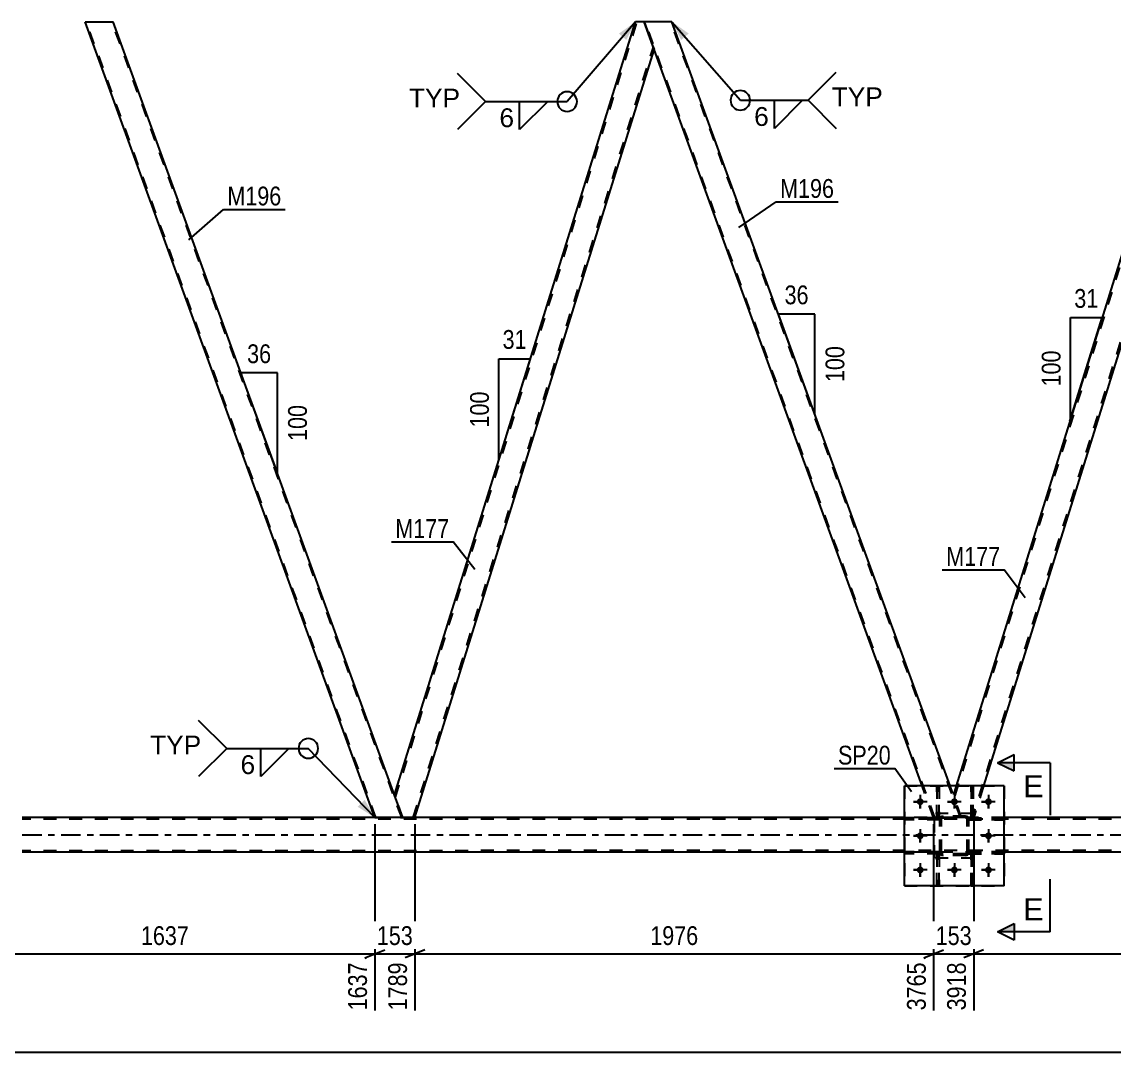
# Model space of a CAD drawing. Header units: millimetres. Extents: x 0 to 841, y 0 to 594.
# Drawn here: x 96.6 to 263, y 299.6 to 456.5 of the extents above; entities that cross this region are included whole.
import ezdxf

# ---------------------------------------------------------------- set-up
doc = ezdxf.new("R2010")
doc.units = ezdxf.units.MM
doc.linetypes.add('DXK_LINE_DOT2', pattern=[3.9198, 1.9599, -1.9599])
doc.linetypes.add('DXK_LINE_DOT3', pattern=[5.9187, 2.979, -0.9799, 0.9799, -0.9799])
doc.styles.add('Arial', font='ARIAL.TTF', dxfattribs={"height": 0.2})
doc.styles.add('Arial Narrow', font='ARIALN.TTF', dxfattribs={"height": 0.2})

# ---------------------------------------------------------------- blocks, each defined once
blk = doc.blocks.new('Part-814735391-3756 - 3299')
at = {"color": 7, "linetype": 'DXK_LINE_DOT2'}
for p, q in [((236.45, 335.3), (231.05, 335.3)), ((231.05, 334.98), (231.05, 335.3)), ((236.45, 334.98), (231.05, 334.98)), ((235.85, 334.98), (235.85, 335.3)), ((236.45, 335.3), (236.45, 334.98))]:
    blk.add_line(p, q, dxfattribs=at)
blk = doc.blocks.new('Part-814735391-3617 - 3299')
at = {"color": 7, "linetype": 'DXK_LINE_DOT2'}
for p, q in [((275.45, 456.54), (238.63, 338.42)), ((277.93, 452.67), (241.36, 335.33)), ((278.07, 452.29), (278.05, 452.34)), ((278.07, 452.29), (278.05, 452.34)), ((238.92, 340.14), (238.5, 338.8)), ((243.11, 340.14), (241.61, 335.33)), ((239.76, 335.33), (238.5, 338.8)), ((241.61, 335.33), (239.76, 335.33))]:
    blk.add_line(p, q, dxfattribs=at)
at = {"color": 2, "linetype": 'Continuous'}
for p, q in [((275.2, 456.54), (238.92, 340.14)), ((276.52, 456.54), (275.2, 456.54)), ((278.05, 452.34), (276.52, 456.54)), ((278.07, 452.29), (243.11, 340.14))]:
    blk.add_line(p, q, dxfattribs=at)
blk = doc.blocks.new('Part-814735391-3607 - 3299')
at = {"color": 2, "linetype": 'Continuous'}
for p, q in [((153.36, 338.8), (190.07, 456.54)), ((191.38, 456.54), (190.07, 456.54)), ((192.91, 452.34), (191.38, 456.54)), ((156.47, 335.33), (192.93, 452.29)), ((154.63, 335.33), (153.38, 338.75))]:
    blk.add_line(p, q, dxfattribs=at)
at = {"color": 7, "linetype": 'DXK_LINE_DOT2'}
for p, q in [((153.5, 338.42), (190.32, 456.54)), ((156.22, 335.33), (192.8, 452.67)), ((192.93, 452.29), (192.91, 452.34)), ((192.93, 452.29), (192.91, 452.34)), ((153.38, 338.75), (153.36, 338.8)), ((154.63, 335.33), (156.47, 335.33))]:
    blk.add_line(p, q, dxfattribs=at)
blk = doc.blocks.new('Part-814735391-3693 - 3299')
at = {"color": 2, "linetype": 'Continuous'}
for p, q in [((246.25, 340.14), (231.05, 340.14)), ((231.05, 324.94), (231.05, 340.14)), ((246.25, 324.94), (246.25, 340.14)), ((246.25, 324.94), (231.05, 324.94))]:
    blk.add_line(p, q, dxfattribs=at)
blk = doc.blocks.new('Part-814735391-3585 - 3299')
at = {"color": 7, "linetype": 'DXK_LINE_DOT2'}
for p, q in [((241.65, 335.94), (235.65, 335.94)), ((235.65, 329.14), (235.65, 335.94)), ((241.65, 329.14), (241.65, 335.94)), ((241.65, 329.14), (235.65, 329.14))]:
    blk.add_line(p, q, dxfattribs=at)
blk = doc.blocks.new('Bolt-814735391-3514 - 3299')
at = {"color": 1, "linetype": 'Continuous'}
for p, q in [((233.45, 338.78), (233.45, 338.09)), ((238.65, 338.78), (238.65, 338.09)), ((243.85, 338.78), (243.85, 338.09)), ((232.41, 337.74), (233.1, 337.74)), ((233.45, 336.7), (233.45, 337.39)), ((234.49, 337.74), (233.79, 337.74)), ((237.61, 337.74), (238.3, 337.74)), ((238.65, 336.7), (238.65, 337.39)), ((239.69, 337.74), (238.99, 337.74)), ((242.81, 337.74), (243.5, 337.74)), ((243.85, 336.7), (243.85, 337.39)), ((244.89, 337.74), (244.19, 337.74)), ((233.45, 333.58), (233.45, 332.89)), ((243.85, 333.58), (243.85, 332.89)), ((232.41, 332.54), (233.1, 332.54)), ((233.45, 331.5), (233.45, 332.19)), ((234.49, 332.54), (233.79, 332.54)), ((242.81, 332.54), (243.5, 332.54)), ((243.85, 331.5), (243.85, 332.19)), ((244.89, 332.54), (244.19, 332.54)), ((233.45, 328.38), (233.45, 327.69)), ((238.65, 328.38), (238.65, 327.69)), ((243.85, 328.38), (243.85, 327.69)), ((232.41, 327.34), (233.1, 327.34)), ((233.45, 326.3), (233.45, 326.99)), ((234.49, 327.34), (233.79, 327.34)), ((237.61, 327.34), (238.3, 327.34)), ((238.65, 326.3), (238.65, 326.99)), ((239.69, 327.34), (238.99, 327.34)), ((242.81, 327.34), (243.5, 327.34)), ((243.85, 326.3), (243.85, 326.99)), ((244.89, 327.34), (244.19, 327.34))]:
    blk.add_line(p, q, dxfattribs=at)
blk = doc.blocks.new('Part-814735391-3543 - 3299')
at = {"color": 7, "linetype": 'DXK_LINE_DOT2'}
for p, q in [((241.2, 324.94), (241.2, 329.78)), ((241.2, 329.78), (241.52, 329.78)), ((241.52, 329.78), (241.52, 324.94)), ((241.2, 329.18), (241.52, 329.18)), ((241.52, 324.94), (241.2, 324.94))]:
    blk.add_line(p, q, dxfattribs=at)
blk = doc.blocks.new('Part-814735391-3753 - 3299')
at = {"color": 7, "linetype": 'DXK_LINE_DOT2'}
for p, q in [((236.45, 330.1), (231.05, 330.1)), ((231.05, 329.78), (231.05, 330.1)), ((236.45, 329.78), (231.05, 329.78)), ((235.85, 329.78), (235.85, 330.1)), ((236.45, 330.1), (236.45, 329.78))]:
    blk.add_line(p, q, dxfattribs=at)
blk = doc.blocks.new('Part-814735391-3687 - 3299')
at = {"color": 7, "linetype": 'DXK_LINE_DOT2'}
for p, q in [((236.45, 335.06), (236.48, 335.24)), ((236.48, 335.24), (236.45, 335.06)), ((236.45, 330.02), (236.45, 335.06)), ((236.69, 335.06), (236.7, 335.15)), ((236.69, 330.02), (236.69, 335.06)), ((236.7, 335.15), (236.76, 335.23)), ((236.74, 335.5), (236.93, 335.54)), ((236.93, 335.54), (236.74, 335.5)), ((236.76, 335.23), (236.83, 335.28)), ((236.83, 335.28), (236.93, 335.3)), ((240.37, 335.54), (236.93, 335.54)), ((236.93, 335.3), (240.37, 335.3)), ((240.37, 335.54), (240.55, 335.5)), ((240.55, 335.5), (240.37, 335.54)), ((240.37, 335.3), (240.46, 335.28)), ((240.46, 335.28), (240.53, 335.23)), ((240.53, 335.23), (240.59, 335.15)), ((240.59, 335.15), (240.61, 335.06)), ((240.61, 330.02), (240.61, 335.06)), ((240.81, 335.24), (240.85, 335.06)), ((240.85, 335.06), (240.81, 335.24)), ((240.85, 330.02), (240.85, 335.06)), ((236.48, 329.84), (236.45, 330.02)), ((236.45, 330.02), (236.48, 329.84)), ((236.7, 329.93), (236.69, 330.02)), ((236.76, 329.85), (236.7, 329.93)), ((236.93, 329.54), (236.74, 329.58)), ((236.74, 329.58), (236.93, 329.54)), ((236.83, 329.8), (236.76, 329.85)), ((236.93, 329.78), (236.83, 329.8)), ((240.37, 329.78), (236.93, 329.78)), ((240.37, 329.54), (236.93, 329.54)), ((240.46, 329.8), (240.37, 329.78)), ((240.55, 329.58), (240.37, 329.54)), ((240.37, 329.54), (240.55, 329.58)), ((240.53, 329.85), (240.46, 329.8)), ((240.59, 329.93), (240.53, 329.85)), ((240.61, 330.02), (240.59, 329.93)), ((240.85, 330.02), (240.81, 329.84)), ((240.81, 329.84), (240.85, 330.02))]:
    blk.add_line(p, q, dxfattribs=at)
at = {"color": 7, "linetype": 'DXK_LINE_DOT3'}
blk.add_line((238.65, 332.54), (238.65, 332.54), dxfattribs=at)
at = {"color": 7, "linetype": 'DXK_LINE_DOT2'}
for centre, start, end in [((236.93, 335.06), 112.5, 157.5), ((236.93, 335.06), 112.5, 157.5), ((240.37, 335.06), 22.5, 67.5), ((240.37, 335.06), 22.5, 67.5), ((236.93, 330.02), 202.5, 247.5), ((236.93, 330.02), 202.5, 247.5), ((240.37, 330.02), 292.5, 337.5), ((240.37, 330.02), 292.5, 337.5)]:
    blk.add_arc(centre, 0.48, start, end, dxfattribs=at)
blk = doc.blocks.new('Part-814735391-3594 - 3299')
at = {"color": 2, "linetype": 'Continuous'}
for p, q in [((231.05, 335.32), (96.65, 335.32)), ((486.45, 335.33), (246.25, 335.32)), ((231.05, 330.04), (96.65, 330.04)), ((486.45, 330.05), (246.25, 330.04))]:
    blk.add_line(p, q, dxfattribs=at)
at = {"color": 7, "linetype": 'DXK_LINE_DOT2'}
for p, q in [((772.15, 335.09), (96.65, 335.08)), ((246.25, 335.32), (231.05, 335.32)), ((772.15, 330.29), (96.65, 330.28)), ((246.25, 330.04), (231.05, 330.04))]:
    blk.add_line(p, q, dxfattribs=at)
at = {"color": 7, "linetype": 'DXK_LINE_DOT3'}
blk.add_line((96.65, 332.68), (772.15, 332.69), dxfattribs=at)
blk = doc.blocks.new('Part-814735391-3612 - 3299')
at = {"color": 2, "linetype": 'Continuous'}
for p, q in [((195.64, 456.54), (191.38, 456.54)), ((238.01, 340.14), (195.64, 456.54)), ((233.75, 340.14), (192.91, 452.34))]:
    blk.add_line(p, q, dxfattribs=at)
at = {"color": 7, "linetype": 'DXK_LINE_DOT2'}
for p, q in [((191.38, 456.54), (192.91, 452.34)), ((235.68, 335.33), (191.55, 456.54)), ((239.59, 335.33), (195.47, 456.54)), ((235.5, 335.33), (233.75, 340.14)), ((239.76, 335.33), (238.01, 340.14)), ((239.76, 335.33), (235.5, 335.33))]:
    blk.add_line(p, q, dxfattribs=at)
blk = doc.blocks.new('Bolt-814735391-3618 - 3299')
at = {"linetype": 'Continuous'}
for points in [[(233.97, 337.74, -1), (232.93, 337.74, -1)], [(239.17, 337.74, -1), (238.13, 337.74, -1)], [(244.37, 337.74, -1), (243.33, 337.74, -1)], [(233.97, 332.54, -1), (232.93, 332.54, -1)], [(244.37, 332.54, -1), (243.33, 332.54, -1)], [(233.97, 327.34, -1), (232.93, 327.34, -1)], [(239.17, 327.34, -1), (238.13, 327.34, -1)], [(244.37, 327.34, -1), (243.33, 327.34, -1)]]:
    blk.add_hatch(color=1, dxfattribs=at).paths.add_polyline_path(points)
at = {"color": 1, "linetype": 'Continuous'}
for p, q in [((233.45, 338.78), (233.45, 336.7)), ((238.65, 338.78), (238.65, 336.7)), ((243.85, 338.78), (243.85, 336.7)), ((234.49, 337.74), (232.41, 337.74)), ((239.69, 337.74), (237.61, 337.74)), ((244.89, 337.74), (242.81, 337.74)), ((233.45, 333.58), (233.45, 331.5)), ((243.85, 333.58), (243.85, 331.5)), ((234.49, 332.54), (232.41, 332.54)), ((244.89, 332.54), (242.81, 332.54)), ((233.45, 328.38), (233.45, 326.3)), ((238.65, 328.38), (238.65, 326.3)), ((243.85, 328.38), (243.85, 326.3)), ((234.49, 327.34), (232.41, 327.34)), ((239.69, 327.34), (237.61, 327.34)), ((244.89, 327.34), (242.81, 327.34))]:
    blk.add_line(p, q, dxfattribs=at)
blk = doc.blocks.new('Part-814735391-3685 - 3299')
at = {"color": 2, "linetype": 'Continuous'}
for p, q in [((150.37, 335.33), (106.25, 456.54)), ((106.25, 456.54), (110.51, 456.54)), ((153.38, 338.75), (110.51, 456.54))]:
    blk.add_line(p, q, dxfattribs=at)
at = {"color": 7, "linetype": 'DXK_LINE_DOT2'}
for p, q in [((150.54, 335.33), (106.42, 456.54)), ((154.46, 335.33), (110.34, 456.54)), ((154.63, 335.33), (153.38, 338.75)), ((150.37, 335.33), (154.63, 335.33))]:
    blk.add_line(p, q, dxfattribs=at)
blk = doc.blocks.new('Part-814735391-3686 - 3299')
at = {"color": 7, "linetype": 'DXK_LINE_DOT2'}
for p, q in [((241.65, 335.94), (235.65, 335.94)), ((235.65, 329.14), (235.65, 335.94)), ((241.65, 329.14), (241.65, 335.94)), ((241.65, 329.14), (235.65, 329.14))]:
    blk.add_line(p, q, dxfattribs=at)
blk = doc.blocks.new('Part-814735391-3688 - 3299')
at = {"color": 7, "linetype": 'DXK_LINE_DOT2'}
for p, q in [((231.05, 340.14), (246.25, 340.14)), ((231.05, 340.14), (231.05, 324.94)), ((246.25, 340.14), (246.25, 324.94)), ((231.05, 324.94), (246.25, 324.94))]:
    blk.add_line(p, q, dxfattribs=at)
blk = doc.blocks.new('Part-814735391-3697 - 3299')
at = {"color": 7, "linetype": 'DXK_LINE_DOT2'}
for p, q in [((236.32, 329.78), (236, 329.78)), ((236, 329.78), (236, 324.94)), ((236.32, 324.94), (236.32, 329.78)), ((236, 329.18), (236.32, 329.18)), ((236, 324.94), (236.32, 324.94))]:
    blk.add_line(p, q, dxfattribs=at)
blk = doc.blocks.new('Part-814735391-3708 - 3299')
at = {"color": 7, "linetype": 'DXK_LINE_DOT2'}
for p, q in [((241.2, 335.3), (241.2, 340.14)), ((241.2, 340.14), (241.52, 340.14)), ((241.52, 340.14), (241.52, 335.3)), ((241.2, 335.9), (241.52, 335.9)), ((241.52, 335.3), (241.2, 335.3))]:
    blk.add_line(p, q, dxfattribs=at)
blk = doc.blocks.new('Part-814735391-3711 - 3299')
at = {"color": 7, "linetype": 'DXK_LINE_DOT2'}
for p, q in [((246.25, 330.1), (240.85, 330.1)), ((240.85, 330.1), (240.85, 329.78)), ((240.85, 329.78), (246.25, 329.78)), ((241.45, 329.78), (241.45, 330.1)), ((246.25, 329.78), (246.25, 330.1))]:
    blk.add_line(p, q, dxfattribs=at)
blk = doc.blocks.new('Part-814735391-3714 - 3299')
at = {"color": 7, "linetype": 'DXK_LINE_DOT2'}
for p, q in [((246.25, 335.3), (240.85, 335.3)), ((240.85, 335.3), (240.85, 334.98)), ((240.85, 334.98), (246.25, 334.98)), ((241.45, 334.98), (241.45, 335.3)), ((246.25, 334.98), (246.25, 335.3))]:
    blk.add_line(p, q, dxfattribs=at)
blk = doc.blocks.new('Part-814735391-3720 - 3299')
at = {"color": 7, "linetype": 'DXK_LINE_DOT2'}
for p, q in [((240.85, 334.98), (240.85, 335.3)), ((240.85, 335.3), (246.25, 335.3)), ((246.25, 334.98), (240.85, 334.98)), ((241.45, 334.98), (241.45, 335.3)), ((246.25, 335.3), (246.25, 334.98))]:
    blk.add_line(p, q, dxfattribs=at)
blk = doc.blocks.new('Part-814735391-3733 - 3299')
at = {"color": 7, "linetype": 'DXK_LINE_DOT2'}
for p, q in [((236, 335.3), (236, 340.14)), ((236, 340.14), (236.32, 340.14)), ((236.32, 340.14), (236.32, 335.3)), ((236, 335.9), (236.32, 335.9)), ((236.32, 335.3), (236, 335.3))]:
    blk.add_line(p, q, dxfattribs=at)
blk = doc.blocks.new('Part-814735391-3739 - 3299')
at = {"color": 7, "linetype": 'DXK_LINE_DOT2'}
for p, q in [((236, 324.94), (236, 329.78)), ((236, 329.78), (236.32, 329.78)), ((236.32, 329.78), (236.32, 324.94)), ((236, 329.18), (236.32, 329.18)), ((236.32, 324.94), (236, 324.94))]:
    blk.add_line(p, q, dxfattribs=at)
blk = doc.blocks.new('Part-814735391-3750 - 3299')
at = {"color": 7, "linetype": 'DXK_LINE_DOT2'}
for p, q in [((241.2, 340.14), (241.2, 335.3)), ((241.52, 340.14), (241.2, 340.14)), ((241.52, 335.3), (241.52, 340.14)), ((241.2, 335.9), (241.52, 335.9)), ((241.2, 335.3), (241.52, 335.3))]:
    blk.add_line(p, q, dxfattribs=at)
blk = doc.blocks.new('Part-814735391-3759 - 3299')
at = {"color": 7, "linetype": 'DXK_LINE_DOT2'}
for p, q in [((240.85, 329.78), (240.85, 330.1)), ((240.85, 330.1), (246.25, 330.1)), ((246.25, 329.78), (240.85, 329.78)), ((241.45, 329.78), (241.45, 330.1)), ((246.25, 330.1), (246.25, 329.78))]:
    blk.add_line(p, q, dxfattribs=at)
blk = doc.blocks.new('Part-814735391-3761 - 3299')
at = {"color": 7, "linetype": 'DXK_LINE_DOT2'}
for p, q in [((236.45, 330.1), (231.05, 330.1)), ((231.05, 330.1), (231.05, 329.78)), ((236.45, 329.78), (231.05, 329.78)), ((235.85, 329.78), (235.85, 330.1)), ((236.45, 329.78), (236.45, 330.1))]:
    blk.add_line(p, q, dxfattribs=at)
blk = doc.blocks.new('Part-814735391-3764 - 3299')
at = {"color": 7, "linetype": 'DXK_LINE_DOT2'}
for p, q in [((236.45, 335.3), (231.05, 335.3)), ((231.05, 335.3), (231.05, 334.98)), ((236.45, 334.98), (231.05, 334.98)), ((235.85, 334.98), (235.85, 335.3)), ((236.45, 334.98), (236.45, 335.3))]:
    blk.add_line(p, q, dxfattribs=at)
blk = doc.blocks.new('Part-814735391-3765 - 3299')
at = {"color": 7, "linetype": 'DXK_LINE_DOT2'}
for p, q in [((236.45, 335.06), (236.48, 335.24)), ((236.48, 335.24), (236.45, 335.06)), ((236.45, 330.02), (236.45, 335.06)), ((236.69, 335.06), (236.7, 335.15)), ((236.69, 330.02), (236.69, 335.06)), ((236.7, 335.15), (236.76, 335.23)), ((236.74, 335.5), (236.93, 335.54)), ((236.93, 335.54), (236.74, 335.5)), ((236.76, 335.23), (236.83, 335.28)), ((236.83, 335.28), (236.93, 335.3)), ((240.37, 335.54), (236.93, 335.54)), ((236.93, 335.3), (240.37, 335.3)), ((240.37, 335.54), (240.55, 335.5)), ((240.55, 335.5), (240.37, 335.54)), ((240.37, 335.3), (240.46, 335.28)), ((240.46, 335.28), (240.53, 335.23)), ((240.53, 335.23), (240.59, 335.15)), ((240.59, 335.15), (240.61, 335.06)), ((240.61, 330.02), (240.61, 335.06)), ((240.81, 335.24), (240.85, 335.06)), ((240.85, 335.06), (240.81, 335.24)), ((240.85, 330.02), (240.85, 335.06)), ((236.48, 329.84), (236.45, 330.02)), ((236.45, 330.02), (236.48, 329.84)), ((236.7, 329.93), (236.69, 330.02)), ((236.76, 329.85), (236.7, 329.93)), ((236.93, 329.54), (236.74, 329.58)), ((236.74, 329.58), (236.93, 329.54)), ((236.83, 329.8), (236.76, 329.85)), ((236.93, 329.78), (236.83, 329.8)), ((240.37, 329.78), (236.93, 329.78)), ((240.37, 329.54), (236.93, 329.54)), ((240.46, 329.8), (240.37, 329.78)), ((240.55, 329.58), (240.37, 329.54)), ((240.37, 329.54), (240.55, 329.58)), ((240.53, 329.85), (240.46, 329.8)), ((240.59, 329.93), (240.53, 329.85)), ((240.61, 330.02), (240.59, 329.93)), ((240.85, 330.02), (240.81, 329.84)), ((240.81, 329.84), (240.85, 330.02))]:
    blk.add_line(p, q, dxfattribs=at)
at = {"color": 7, "linetype": 'DXK_LINE_DOT3'}
blk.add_line((238.65, 332.54), (238.65, 332.54), dxfattribs=at)
at = {"color": 7, "linetype": 'DXK_LINE_DOT2'}
for centre, start, end in [((236.93, 335.06), 112.5, 157.5), ((236.93, 335.06), 112.5, 157.5), ((240.37, 335.06), 22.5, 67.5), ((240.37, 335.06), 22.5, 67.5), ((236.93, 330.02), 202.5, 247.5), ((236.93, 330.02), 202.5, 247.5), ((240.37, 330.02), 292.5, 337.5), ((240.37, 330.02), 292.5, 337.5)]:
    blk.add_arc(centre, 0.48, start, end, dxfattribs=at)
blk = doc.blocks.new('Part-814735391-3779 - 3299')
at = {"color": 7, "linetype": 'DXK_LINE_DOT2'}
for p, q in [((236, 340.14), (236, 335.3)), ((236.32, 340.14), (236, 340.14)), ((236.32, 335.3), (236.32, 340.14)), ((236, 335.9), (236.32, 335.9)), ((236, 335.3), (236.32, 335.3))]:
    blk.add_line(p, q, dxfattribs=at)
blk = doc.blocks.new('Part-814735391-3782 - 3299')
at = {"color": 7, "linetype": 'DXK_LINE_DOT2'}
for p, q in [((241.52, 329.78), (241.2, 329.78)), ((241.2, 329.78), (241.2, 324.94)), ((241.52, 324.94), (241.52, 329.78)), ((241.2, 329.18), (241.52, 329.18)), ((241.2, 324.94), (241.52, 324.94))]:
    blk.add_line(p, q, dxfattribs=at)
blk = doc.blocks.new('StraightDimension-814735391-4970 - 3299')
at = {"color": 7, "linetype": 'Continuous'}
for p, q in [((241.61, 334.33), (241.61, 305.95)), ((320.64, 334.33), (320.64, 305.95)), ((243.11, 315.16), (240.11, 313.96)), ((241.61, 314.56), (320.64, 314.56)), ((319.14, 313.96), (322.14, 315.16))]:
    blk.add_line(p, q, dxfattribs=at)
at = {"color": 0}
blk.add_wipeout([(285.38, 315.31), (285.38, 319.51), (276.87, 319.51), (276.87, 315.31)], dxfattribs=at)
at = {"color": 0, "linetype": 'Continuous'}
blk.add_wipeout([(320.04, 313.86), (315.84, 313.86), (315.84, 305.35), (320.04, 305.35)], dxfattribs=at)
at = {"color": 3, "style": 'Arial Narrow'}
blk.add_text('1976', height=2.863, dxfattribs=at).set_placement((277.47, 315.91))
at = {"color": 3, "linetype": 'Continuous', "style": 'Arial Narrow'}
blk.add_text('5893', height=2.863, rotation=90.0002, dxfattribs=at).set_placement((319.44, 305.95))
blk = doc.blocks.new('StraightDimension-814735391-4672 - 3299')
at = {"color": 7, "linetype": 'Continuous'}
for p, q in [((150.37, 334.33), (150.37, 305.95)), ((86.43, 329.04), (86.43, 311.43)), ((87.93, 315.16), (84.93, 313.96)), ((86.43, 314.56), (150.37, 314.56)), ((148.87, 313.96), (151.87, 315.16))]:
    blk.add_line(p, q, dxfattribs=at)
at = {"color": 0}
blk.add_wipeout([(122.66, 315.31), (122.66, 319.51), (114.14, 319.51), (114.14, 315.31)], dxfattribs=at)
at = {"color": 0, "linetype": 'Continuous'}
for points in [[(85.83, 313.86), (81.63, 313.86), (81.63, 310.83), (85.83, 310.83)], [(149.77, 313.86), (145.57, 313.86), (145.57, 305.35), (149.77, 305.35)]]:
    blk.add_wipeout(points, dxfattribs=at)
at = {"color": 3, "style": 'Arial Narrow'}
blk.add_text('1637', height=2.863, dxfattribs=at).set_placement((114.74, 315.91))
at = {"color": 3, "linetype": 'Continuous', "style": 'Arial Narrow'}
for s, height, p in [('0', 2.86, (85.23, 311.43)), ('1637', 2.863, (149.17, 305.95))]:
    blk.add_text(s, height=height, rotation=90.0002, dxfattribs=at).set_placement(p)
blk = doc.blocks.new('AngleDimension-814735391-3883 - 3299')
at = {"color": 7, "linetype": 'Continuous'}
for p, q in [((216.22, 400), (211.85, 412.02)), ((217.39, 412.02), (211.85, 412.02)), ((217.39, 396.8), (211.85, 412.02)), ((217.39, 396.8), (217.39, 412.02))]:
    blk.add_line(p, q, dxfattribs=at)
at = {"color": 0}
for points in [[(217.04, 412.92), (217.04, 417.12), (212.19, 417.12), (212.19, 412.92)], [(222.49, 407.75), (218.29, 407.75), (218.29, 401.07), (222.49, 401.07)]]:
    blk.add_wipeout(points, dxfattribs=at)
at = {"color": 3, "style": 'Arial Narrow'}
blk.add_text('36', height=2.863, dxfattribs=at).set_placement((212.79, 413.52))
blk.add_text('100', height=2.863, rotation=90.0002, dxfattribs=at).set_placement((221.89, 401.67))
blk = doc.blocks.new('AngleDimension-814735391-3897 - 3299')
at = {"color": 7, "linetype": 'Continuous'}
for p, q in [((130.1, 402.71), (129.98, 403.05)), ((135.52, 403.05), (129.98, 403.05)), ((135.52, 387.83), (129.98, 403.05)), ((135.52, 387.83), (135.52, 403.05))]:
    blk.add_line(p, q, dxfattribs=at)
at = {"color": 0}
for points in [[(135.18, 403.95), (135.18, 408.15), (130.32, 408.15), (130.32, 403.95)], [(140.62, 398.78), (136.42, 398.78), (136.42, 392.1), (140.62, 392.1)]]:
    blk.add_wipeout(points, dxfattribs=at)
at = {"color": 3, "style": 'Arial Narrow'}
blk.add_text('36', height=2.863, dxfattribs=at).set_placement((130.92, 404.55))
blk.add_text('100', height=2.863, rotation=90.0002, dxfattribs=at).set_placement((140.02, 392.7))
blk = doc.blocks.new('StraightDimension-814735391-4637 - 3299')
at = {"color": 7, "linetype": 'Continuous'}
blk.add_line((44.92, 299.59), (783.01, 299.59), dxfattribs=at)
blk = doc.blocks.new('StraightDimension-814735391-4648 - 3299')
at = {"color": 7, "linetype": 'Continuous'}
for p, q in [((156.47, 334.33), (156.47, 305.95)), ((235.5, 334.33), (235.5, 305.95)), ((157.97, 315.16), (154.97, 313.96)), ((156.47, 314.56), (235.5, 314.56)), ((234, 313.96), (237, 315.16))]:
    blk.add_line(p, q, dxfattribs=at)
at = {"color": 0}
blk.add_wipeout([(200.24, 315.31), (200.24, 319.51), (191.73, 319.51), (191.73, 315.31)], dxfattribs=at)
at = {"color": 0, "linetype": 'Continuous'}
blk.add_wipeout([(234.9, 313.86), (230.7, 313.86), (230.7, 305.35), (234.9, 305.35)], dxfattribs=at)
at = {"color": 3, "style": 'Arial Narrow'}
blk.add_text('1976', height=2.863, dxfattribs=at).set_placement((192.33, 315.91))
at = {"color": 3, "linetype": 'Continuous', "style": 'Arial Narrow'}
blk.add_text('3765', height=2.863, rotation=90.0002, dxfattribs=at).set_placement((234.3, 305.95))
blk = doc.blocks.new('StraightDimension-814735391-4689 - 3299')
at = {"color": 7, "linetype": 'Continuous'}
for p, q in [((150.37, 334.33), (150.37, 305.95)), ((156.47, 334.33), (156.47, 305.95)), ((148.87, 313.96), (151.87, 315.16)), ((150.37, 314.56), (156.47, 314.56)), ((157.97, 315.16), (154.97, 313.96))]:
    blk.add_line(p, q, dxfattribs=at)
at = {"color": 0}
blk.add_wipeout([(156.76, 315.31), (156.76, 319.51), (150.08, 319.51), (150.08, 315.31)], dxfattribs=at)
at = {"color": 0, "linetype": 'Continuous'}
blk.add_wipeout([(155.87, 313.86), (151.67, 313.86), (151.67, 305.35), (155.87, 305.35)], dxfattribs=at)
at = {"color": 3, "style": 'Arial Narrow'}
blk.add_text('153', height=2.863, dxfattribs=at).set_placement((150.68, 315.91))
at = {"color": 3, "linetype": 'Continuous', "style": 'Arial Narrow'}
blk.add_text('1789', height=2.863, rotation=90.0002, dxfattribs=at).set_placement((155.27, 305.95))
blk = doc.blocks.new('AngleDimension-814735391-12094 - 3299')
at = {"color": 7, "linetype": 'Continuous'}
for p, q in [((169.25, 405.23), (174.07, 405.23)), ((169.25, 389.76), (174.07, 405.23)), ((169.25, 389.76), (169.25, 405.23)), ((170.38, 393.39), (174.07, 405.23))]:
    blk.add_line(p, q, dxfattribs=at)
at = {"color": 0}
for points in [[(174.09, 406.13), (174.09, 410.33), (169.23, 410.33), (169.23, 406.13)], [(168.35, 400.84), (164.15, 400.84), (164.15, 394.15), (168.35, 394.15)]]:
    blk.add_wipeout(points, dxfattribs=at)
at = {"color": 3, "style": 'Arial Narrow'}
blk.add_text('31', height=2.863, dxfattribs=at).set_placement((169.83, 406.73))
blk.add_text('100', height=2.863, rotation=90.0002, dxfattribs=at).set_placement((167.75, 394.75))
blk = doc.blocks.new('StraightDimension-814735391-4994 - 3299')
at = {"color": 7, "linetype": 'Continuous'}
for p, q in [((235.5, 334.33), (235.5, 305.95)), ((241.61, 334.33), (241.61, 305.95)), ((234, 313.96), (237, 315.16)), ((235.5, 314.56), (241.61, 314.56)), ((243.11, 315.16), (240.11, 313.96))]:
    blk.add_line(p, q, dxfattribs=at)
at = {"color": 0}
blk.add_wipeout([(241.9, 315.31), (241.9, 319.51), (235.21, 319.51), (235.21, 315.31)], dxfattribs=at)
at = {"color": 0, "linetype": 'Continuous'}
blk.add_wipeout([(241.01, 313.86), (236.81, 313.86), (236.81, 305.35), (241.01, 305.35)], dxfattribs=at)
at = {"color": 3, "style": 'Arial Narrow'}
blk.add_text('153', height=2.863, dxfattribs=at).set_placement((235.81, 315.91))
at = {"color": 3, "linetype": 'Continuous', "style": 'Arial Narrow'}
blk.add_text('3918', height=2.863, rotation=90.0002, dxfattribs=at).set_placement((240.41, 305.95))
blk = doc.blocks.new('AngleDimension-814735391-12108 - 3299')
at = {"color": 7, "linetype": 'Continuous'}
for p, q in [((256.33, 411.48), (261.15, 411.48)), ((256.33, 396.01), (261.15, 411.48)), ((256.33, 396.01), (256.33, 411.48)), ((256.24, 395.71), (256.33, 396.01))]:
    blk.add_line(p, q, dxfattribs=at)
at = {"color": 0}
for points in [[(261.17, 412.38), (261.17, 416.58), (256.32, 416.58), (256.32, 412.38)], [(255.43, 407.09), (251.23, 407.09), (251.23, 400.4), (255.43, 400.4)]]:
    blk.add_wipeout(points, dxfattribs=at)
at = {"color": 3, "style": 'Arial Narrow'}
blk.add_text('31', height=2.863, dxfattribs=at).set_placement((256.92, 412.98))
blk.add_text('100', height=2.863, rotation=90.0002, dxfattribs=at).set_placement((254.83, 401))
blk = doc.blocks.new('WeldMark-814735391-5062 - 3299')
at = {"linetype": 'Continuous'}
blk.add_hatch(color=30, dxfattribs=at).paths.add_polyline_path([(148.83, 338.01), (150.37, 335.33), (147.75, 336.97)])
at = {"color": 3, "linetype": 'Continuous'}
for q in [(123.53, 350.13), (123.53, 341.56)]:
    blk.add_line((127.81, 345.85), q, dxfattribs=at)
at = {"color": 30, "linetype": 'Continuous'}
blk.add_line((150.37, 335.33), (140.24, 345.85), dxfattribs=at)
at = {"color": 3, "linetype": 'Continuous'}
for start, end in [(90, 270), (270, 90)]:
    blk.add_arc((140.24, 345.85), 1.5, start, end, dxfattribs=at)
at = {"color": 0}
blk.add_wipeout([(132.34, 341.75), (132.34, 345.15), (129.71, 345.15), (129.71, 341.75)], dxfattribs=at)
at = {"color": 30, "linetype": 'Continuous'}
blk.add_line((127.81, 345.85), (140.24, 345.85), dxfattribs=at)
at = {"color": 3, "linetype": 'Continuous'}
for p, q in [((132.99, 345.85), (137.28, 345.85)), ((137.28, 345.85), (132.99, 341.56)), ((132.99, 341.56), (132.99, 345.85))]:
    blk.add_line(p, q, dxfattribs=at)
at = {"color": 3, "style": 'Arial'}
blk.add_text('6', height=2.87, dxfattribs=at).set_placement((129.91, 341.95))
at = {"color": 0, "linetype": 'Continuous'}
blk.add_wipeout([(123.91, 344.95), (123.91, 347.95), (116.14, 347.95), (116.14, 344.95)], dxfattribs=at)
blk.add_wipeout([(123.91, 344.95), (123.91, 347.95), (116.14, 347.95), (116.14, 344.95)], dxfattribs=at)
at = {"color": 3, "linetype": 'Continuous', "style": 'Arial'}
blk.add_text('TYP', height=2.865, dxfattribs=at).set_placement((116.14, 344.95))
blk = doc.blocks.new('Mark-814735391-3613 - 3299')
at = {"color": 0}
blk.add_wipeout([(245.64, 373.67), (245.64, 376.67), (237.42, 376.67), (237.42, 373.67)], dxfattribs=at)
blk.add_wipeout([(245.64, 373.67), (245.64, 376.67), (237.42, 376.67), (237.42, 373.67)], dxfattribs=at)
at = {"color": 30, "linetype": 'Continuous'}
for p in [(236.82, 373.07), (249.45, 368.79)]:
    blk.add_line(p, (246.24, 373.07), dxfattribs=at)
at = {"color": 3, "style": 'Arial Narrow'}
blk.add_text('M177', height=2.863, dxfattribs=at).set_placement((237.42, 373.67))
blk = doc.blocks.new('Mark-814735391-3603 - 3299')
at = {"color": 0}
blk.add_wipeout([(161.71, 377.92), (161.71, 380.92), (153.49, 380.92), (153.49, 377.92)], dxfattribs=at)
blk.add_wipeout([(161.71, 377.92), (161.71, 380.92), (153.49, 380.92), (153.49, 377.92)], dxfattribs=at)
at = {"color": 30, "linetype": 'Continuous'}
for p in [(152.89, 377.32), (165.61, 373.13)]:
    blk.add_line(p, (162.31, 377.32), dxfattribs=at)
at = {"color": 3, "style": 'Arial Narrow'}
blk.add_text('M177', height=2.863, dxfattribs=at).set_placement((153.49, 377.92))
blk = doc.blocks.new('Mark-814735391-3608 - 3299')
at = {"color": 0}
blk.add_wipeout([(220.34, 429.73), (220.34, 432.73), (212.11, 432.73), (212.11, 429.73)], dxfattribs=at)
blk.add_wipeout([(220.34, 429.73), (220.34, 432.73), (212.11, 432.73), (212.11, 429.73)], dxfattribs=at)
at = {"color": 30, "linetype": 'Continuous'}
for p, q in [((205.81, 425.2), (211.51, 429.13)), ((211.51, 429.13), (220.94, 429.13))]:
    blk.add_line(p, q, dxfattribs=at)
at = {"color": 3, "style": 'Arial Narrow'}
blk.add_text('M196', height=2.863, dxfattribs=at).set_placement((212.11, 429.73))
blk = doc.blocks.new('Mark-814735391-3681 - 3299')
at = {"color": 0}
blk.add_wipeout([(136.13, 428.58), (136.13, 431.58), (127.91, 431.58), (127.91, 428.58)], dxfattribs=at)
blk.add_wipeout([(136.13, 428.58), (136.13, 431.58), (127.91, 431.58), (127.91, 428.58)], dxfattribs=at)
at = {"color": 30, "linetype": 'Continuous'}
for p, q in [((122.06, 423.35), (127.31, 427.98)), ((127.31, 427.98), (136.73, 427.98))]:
    blk.add_line(p, q, dxfattribs=at)
at = {"color": 3, "style": 'Arial Narrow'}
blk.add_text('M196', height=2.863, dxfattribs=at).set_placement((127.91, 428.58))
blk = doc.blocks.new('Mark-814735391-3689 - 3299')
at = {"color": 0}
blk.add_wipeout([(228.97, 343.4), (228.97, 346.4), (220.93, 346.4), (220.93, 343.4)], dxfattribs=at)
blk.add_wipeout([(228.97, 343.4), (228.97, 346.4), (220.93, 346.4), (220.93, 343.4)], dxfattribs=at)
at = {"color": 30, "linetype": 'Continuous'}
for p in [(220.33, 342.8), (232.1, 339.22)]:
    blk.add_line(p, (229.57, 342.8), dxfattribs=at)
at = {"color": 3, "style": 'Arial Narrow'}
blk.add_text('SP20', height=2.863, dxfattribs=at).set_placement((220.93, 343.4))
blk = doc.blocks.new('SectionMark-814735391-5056 - 3299')
at = {"linetype": 'Continuous'}
for points in [[(247.75, 343.68), (247.75, 342.43), (245.25, 343.68)], [(247.75, 319.17), (247.75, 317.92), (245.25, 317.92)]]:
    blk.add_hatch(color=6, dxfattribs=at).paths.add_polyline_path(points)
at = {"color": 6, "linetype": 'Continuous'}
for p, q in [((245.25, 343.68), (247.75, 344.93)), ((247.75, 342.43), (247.75, 344.93)), ((253.25, 343.68), (245.25, 343.68)), ((245.25, 343.68), (247.75, 342.43)), ((253.25, 343.68), (253.25, 335.68)), ((253.25, 317.92), (253.25, 325.92)), ((245.25, 317.92), (247.75, 319.17)), ((253.25, 317.92), (245.25, 317.92)), ((247.75, 316.67), (245.25, 317.92)), ((247.75, 319.17), (247.75, 316.67))]:
    blk.add_line(p, q, dxfattribs=at)
at = {"color": 0, "linetype": 'Continuous'}
for points in [[(252.25, 338.43), (252.25, 341.93), (249.13, 341.93), (249.13, 338.43)], [(252.25, 319.67), (252.25, 323.17), (249.13, 323.17), (249.13, 319.67)]]:
    blk.add_wipeout(points, dxfattribs=at)
at = {"color": 3, "linetype": 'Continuous', "style": 'Arial'}
for p in [(249.13, 338.43), (249.13, 319.67)]:
    blk.add_text('E', height=3.34, dxfattribs=at).set_placement(p)
blk = doc.blocks.new('WeldMark-814735391-5075 - 3299')
at = {"linetype": 'Continuous'}
blk.add_hatch(color=30, dxfattribs=at).paths.add_polyline_path([(187.55, 454.75), (190.07, 456.54), (188.69, 453.78)])
at = {"color": 30, "linetype": 'Continuous'}
blk.add_line((190.07, 456.54), (179.67, 444.4), dxfattribs=at)
at = {"color": 3, "linetype": 'Continuous'}
for q in [(162.96, 448.69), (162.96, 440.12)]:
    blk.add_line((167.25, 444.4), q, dxfattribs=at)
for start, end in [(90, 270), (270, 90)]:
    blk.add_arc((179.67, 444.4), 1.5, start, end, dxfattribs=at)
at = {"color": 0}
blk.add_wipeout([(171.77, 440.3), (171.77, 443.7), (169.15, 443.7), (169.15, 440.3)], dxfattribs=at)
at = {"color": 30, "linetype": 'Continuous'}
blk.add_line((167.25, 444.4), (179.67, 444.4), dxfattribs=at)
at = {"color": 3, "linetype": 'Continuous'}
for p, q in [((172.43, 444.4), (176.71, 444.4)), ((176.71, 444.4), (172.43, 440.12)), ((172.43, 440.12), (172.43, 444.4))]:
    blk.add_line(p, q, dxfattribs=at)
at = {"color": 3, "style": 'Arial'}
blk.add_text('6', height=2.87, dxfattribs=at).set_placement((169.35, 440.5))
at = {"color": 0, "linetype": 'Continuous'}
blk.add_wipeout([(163.35, 443.5), (163.35, 446.5), (155.57, 446.5), (155.57, 443.5)], dxfattribs=at)
blk.add_wipeout([(163.35, 443.5), (163.35, 446.5), (155.57, 446.5), (155.57, 443.5)], dxfattribs=at)
at = {"color": 3, "linetype": 'Continuous', "style": 'Arial'}
blk.add_text('TYP', height=2.865, dxfattribs=at).set_placement((155.57, 443.5))
blk = doc.blocks.new('WeldMark-814735391-5089 - 3299')
at = {"linetype": 'Continuous'}
blk.add_hatch(color=30, dxfattribs=at).paths.add_polyline_path([(197.04, 453.79), (195.64, 456.54), (198.18, 454.77)])
at = {"color": 30, "linetype": 'Continuous'}
blk.add_line((195.64, 456.54), (206.05, 444.59), dxfattribs=at)
at = {"color": 3, "linetype": 'Continuous'}
for q in [(220.66, 448.87), (220.66, 440.3)]:
    blk.add_line((216.37, 444.59), q, dxfattribs=at)
blk.add_arc((206.05, 444.59), 1.5, 90, 270, dxfattribs=at)
at = {"color": 0}
blk.add_wipeout([(210.57, 440.49), (210.57, 443.89), (207.95, 443.89), (207.95, 440.49)], dxfattribs=at)
at = {"color": 30, "linetype": 'Continuous'}
blk.add_line((206.05, 444.59), (216.37, 444.59), dxfattribs=at)
at = {"color": 3, "linetype": 'Continuous'}
for p, q in [((211.23, 444.59), (215.52, 444.59)), ((215.52, 444.59), (211.23, 440.3)), ((211.23, 440.3), (211.23, 444.59))]:
    blk.add_line(p, q, dxfattribs=at)
blk.add_arc((206.05, 444.59), 1.5, 270, 90, dxfattribs=at)
at = {"color": 3, "style": 'Arial'}
blk.add_text('6', height=2.87, dxfattribs=at).set_placement((208.15, 440.69))
at = {"color": 0, "linetype": 'Continuous'}
blk.add_wipeout([(227.75, 443.69), (227.75, 446.69), (219.97, 446.69), (219.97, 443.69)], dxfattribs=at)
blk.add_wipeout([(227.75, 443.69), (227.75, 446.69), (219.97, 446.69), (219.97, 443.69)], dxfattribs=at)
at = {"color": 3, "linetype": 'Continuous', "style": 'Arial'}
blk.add_text('TYP', height=2.865, dxfattribs=at).set_placement((219.97, 443.69))

msp = doc.modelspace()

# ---------------------------------------------------------------- block references
for name in ['Part-814735391-3685 - 3299', 'Part-814735391-3607 - 3299', 'Part-814735391-3612 - 3299', 'Part-814735391-3617 - 3299', 'Part-814735391-3693 - 3299', 'Part-814735391-3688 - 3299', 'Part-814735391-3733 - 3299', 'Part-814735391-3779 - 3299', 'Part-814735391-3708 - 3299', 'Part-814735391-3750 - 3299', 'Bolt-814735391-3514 - 3299', 'Bolt-814735391-3618 - 3299', 'Part-814735391-3594 - 3299', 'Part-814735391-3756 - 3299', 'Part-814735391-3764 - 3299', 'Part-814735391-3585 - 3299', 'Part-814735391-3686 - 3299', 'Part-814735391-3687 - 3299', 'Part-814735391-3765 - 3299', 'Part-814735391-3714 - 3299', 'Part-814735391-3720 - 3299', 'Part-814735391-3753 - 3299', 'Part-814735391-3761 - 3299', 'Part-814735391-3697 - 3299', 'Part-814735391-3739 - 3299', 'Part-814735391-3711 - 3299', 'Part-814735391-3759 - 3299', 'Part-814735391-3543 - 3299', 'Part-814735391-3782 - 3299']:
    msp.add_blockref(name, (0, 0))

# ---------------------------------------------------------------- next in the draw order: block references
for name in ['AngleDimension-814735391-3883 - 3299', 'AngleDimension-814735391-3897 - 3299', 'StraightDimension-814735391-4672 - 3299', 'StraightDimension-814735391-4970 - 3299']:
    msp.add_blockref(name, (0, 0))

# ---------------------------------------------------------------- next in the draw order: block references
msp.add_blockref('StraightDimension-814735391-4637 - 3299', (0, 0))

# ---------------------------------------------------------------- next in the draw order: block references
for name in ['WeldMark-814735391-5075 - 3299', 'WeldMark-814735391-5089 - 3299', 'Mark-814735391-3608 - 3299', 'Mark-814735391-3681 - 3299', 'AngleDimension-814735391-12108 - 3299', 'AngleDimension-814735391-12094 - 3299', 'Mark-814735391-3603 - 3299', 'Mark-814735391-3613 - 3299', 'WeldMark-814735391-5062 - 3299', 'Mark-814735391-3689 - 3299', 'SectionMark-814735391-5056 - 3299', 'StraightDimension-814735391-4648 - 3299']:
    msp.add_blockref(name, (0, 0))

# ---------------------------------------------------------------- next in the draw order: block references
for name in ['StraightDimension-814735391-4689 - 3299', 'StraightDimension-814735391-4994 - 3299']:
    msp.add_blockref(name, (0, 0))

doc.saveas('drawing.dxf')
